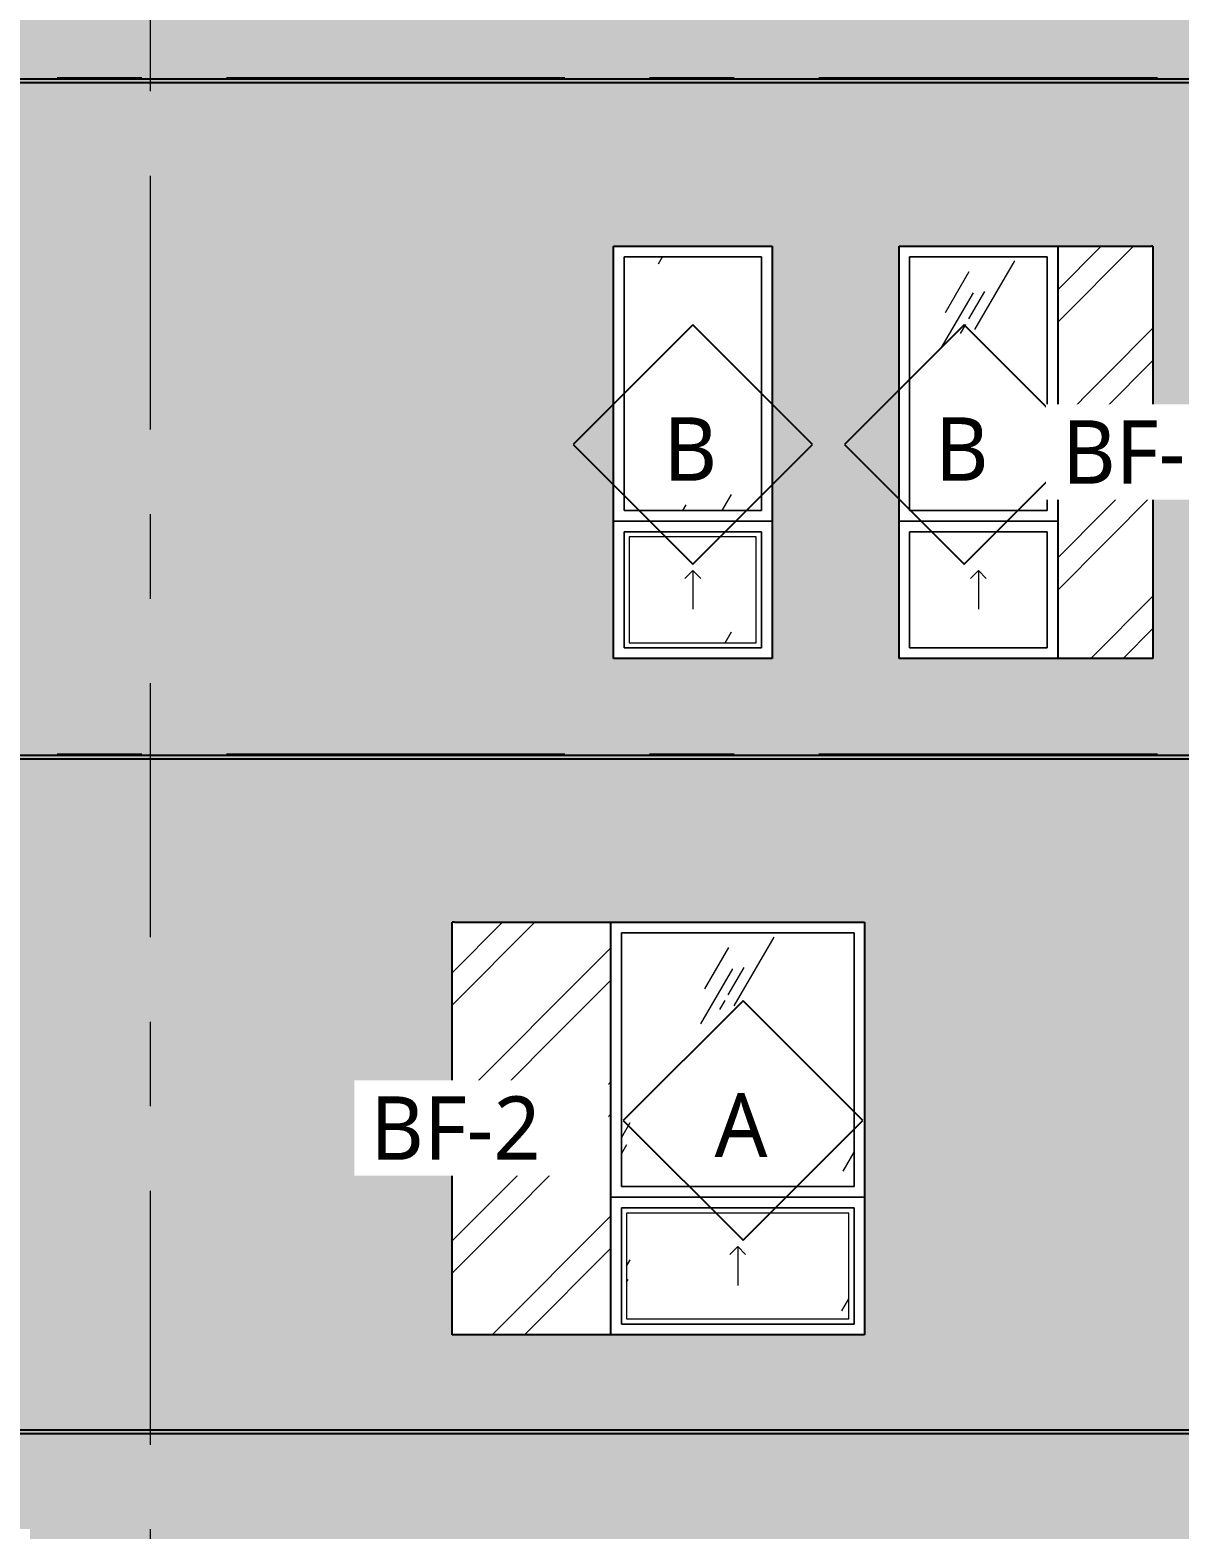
# Model space of a CAD drawing. Header units: inches. Extents: x 6 to 15224, y -733 to 6300.
# Drawn here: x 6087.3 to 6304.6, y 5330.3 to 5613.7 of the extents above; entities that cross this region are included whole.
import ezdxf

# ---------------------------------------------------------------- set-up
doc = ezdxf.new("R2010")
doc.units = ezdxf.units.IN
doc.header["$MEASUREMENT"] = 0
for name, pattern in [('Center 1_2_', [112, 64, -16, 16, -16]), ('Center 3_8_', [96, 48, -16, 16, -16]), ('Hidden 3_16_', [36, 24, -12])]:
    doc.linetypes.add(name, pattern=pattern)
for name, color, linetype, lineweight in [('A-FLOR-LEVL', 51, 'Continuous', 13), ('A-GLAZ', 151, 'Continuous', 25), ('A-GLAZ-IDEN', 152, 'Continuous', 25), ('A-GLAZ-SILL', 1, 'Continuous', 18), ('A-WALL', 113, 'Continuous', 25), ('A-WALL-PATT', 111, 'Continuous', 25), ('G-ANNO-TEXT', 231, 'Continuous', 13), ('S-GRID', 1, 'Continuous', 13)]:
    doc.layers.add(name, color=color, linetype=linetype, lineweight=lineweight)
doc.styles.add('Open Sans_5', font='OpenSans-Regular.ttf', dxfattribs={"height": 12})
pattern_1 = [(0, (7465.8091, 0), (5.12, 1.28), [0.16896, -3.671, 0.16896, -3.671, -20.48]), (0, (7465.8091, 0), (5.12, 1.28), [-7.68, 0.16896, -7.511, 0.16896, -3.671, -8.96]), (0, (7465.8091, 0), (5.12, 1.28), [-19.2, 0.16896, -2.391, 0.16896, -6.231]), (120, (7467.7291, 0.64), (-3.66851252, 3.79405007), [0.16896, -3.671, 0.16896, -3.671, -20.48]), (120, (7467.7291, 0.64), (-3.66851252, 3.79405007), [-7.68, 0.16896, -7.511, 0.16896, -3.671, -8.96]), (120, (7467.7291, 0.64), (-3.66851252, 3.79405007), [-19.2, 0.16896, -2.391, 0.16896, -6.231]), (240, (7468.3691, 3.2), (-1.45148748, -5.07405007), [0.16896, -3.671, 0.16896, -3.671, -20.48]), (240, (7468.3691, 3.2), (-1.45148748, -5.07405007), [-7.68, 0.16896, -7.511, 0.16896, -3.671, -8.96]), (240, (7468.3691, 3.2), (-1.45148748, -5.07405007), [-19.2, 0.16896, -2.391, 0.16896, -6.231])]

# ---------------------------------------------------------------- blocks, each defined once
blk = doc.blocks.new('1-2 WD Adaptive-Recess-TS - 4_-0_x6_-6_ - 2_-6_ Recess L-12470921-NORTH ELEVATION')
at = {"layer": 'A-GLAZ', "lineweight": 13}
h = blk.add_hatch(dxfattribs=at)
h.set_pattern_fill('FP_242', color=256, style=0, pattern_type=2)
h.set_pattern_definition([(45.064, (1527.685, 0), (-12.699375, 12.61497), []), (45.064, (1527.685, 19.2), (-12.699375, 12.61497), [])])
h.paths.add_polyline_path([(275.19, 5367), (279.06, 5367), (279.06, 5445), (249.06, 5445), (249.06, 5367)])
h = blk.add_hatch(dxfattribs=at)
h.set_pattern_fill('FP_244', color=256, style=0, pattern_type=2)
h.set_pattern_definition([(59.808, (310.558, 5432.806), (144.0017, 239.99866), [9, -754.581]), (59.808, (309.824, 5426.193), (144.0017, 239.99866), [12, -751.581]), (59.808, (315.009, 5431.623), (144.0017, 239.99866), [6, -757.581]), (59.808, (313.42, 5428.844), (144.0017, 239.99866), [2, -761.581]), (59.808, (316.115, 5429.598), (144.0017, 239.99866), [15, -748.581]), (59.808, (341.533, 5399.404), (144.0017, 239.99866), [5.063, -758.519]), (59.808, (341.092, 5401.668), (144.0017, 239.99866), [6.75, -756.831]), (59.808, (339.882, 5401.525), (144.0017, 239.99866), [3.375, -760.206]), (59.808, (341.914, 5405.029), (144.0017, 239.99866), [1.125, -762.456]), (59.808, (336.7, 5398.297), (144.0017, 239.99866), [8.437, -755.144])])
h.paths.add_polyline_path([(301.8, 5395), (325.06, 5395), (325.06, 5443), (281.06, 5443), (281.06, 5395)])
at = {"layer": 'A-GLAZ-SILL', "lineweight": 13}
h = blk.add_hatch(dxfattribs=at)
h.set_pattern_fill('FP_243', color=256, style=0, pattern_type=2)
h.set_pattern_definition([(59.808, (310.558, 5406.806), (144.0017, 239.99866), [9, -754.581]), (59.808, (309.824, 5400.193), (144.0017, 239.99866), [12, -751.581]), (59.808, (315.009, 5405.623), (144.0017, 239.99866), [6, -757.581]), (59.808, (313.42, 5402.844), (144.0017, 239.99866), [2, -761.581]), (59.808, (316.115, 5403.598), (144.0017, 239.99866), [15, -748.581]), (59.808, (341.533, 5373.404), (144.0017, 239.99866), [5.062, -758.519]), (59.808, (341.092, 5375.668), (144.0017, 239.99866), [6.75, -756.831]), (59.808, (339.882, 5375.525), (144.0017, 239.99866), [3.375, -760.206]), (59.808, (341.914, 5379.029), (144.0017, 239.99866), [1.125, -762.456]), (59.808, (336.7, 5372.297), (144.0017, 239.99866), [8.438, -755.144])])
h.paths.add_polyline_path([(324.06, 5370), (324.06, 5390), (282.06, 5390), (282.06, 5370), (304.06, 5370)])
at = {"layer": 'A-GLAZ'}
for p, q in [((249.06, 5367), (249.06, 5445)), ((249.53, 5445), (249.06, 5445)), ((279.06, 5367), (279.06, 5445)), ((249.53, 5367), (249.06, 5367))]:
    blk.add_line(p, q, dxfattribs=at)
at = {"layer": 'A-GLAZ', "lineweight": 13}
for p, q in [((249.53, 5445), (327.06, 5445)), ((327.06, 5445), (327.06, 5367)), ((325.06, 5443), (281.06, 5443)), ((281.06, 5443), (281.06, 5395)), ((325.06, 5395), (325.06, 5443)), ((279.06, 5393), (327.06, 5393)), ((327.06, 5393), (279.06, 5393)), ((281.06, 5395), (325.06, 5395)), ((325.06, 5391), (281.06, 5391)), ((281.06, 5391), (281.06, 5369)), ((325.06, 5369), (325.06, 5391)), ((327.06, 5367), (249.53, 5367)), ((281.06, 5369), (325.06, 5369))]:
    blk.add_line(p, q, dxfattribs=at)
at = {"layer": 'A-GLAZ', "linetype": 'Hidden 3_16_', "lineweight": 13}
for q in [(301.56, 5382.17), (304.56, 5382.17), (303.06, 5376.33)]:
    blk.add_line((303.06, 5383.67), q, dxfattribs=at)
at = {"layer": 'A-GLAZ-SILL'}
for p, q in [((281.06, 5443), (325.06, 5443)), ((281.06, 5395), (281.06, 5443)), ((325.06, 5443), (281.06, 5443)), ((281.06, 5443), (281.06, 5395)), ((325.06, 5443), (325.06, 5395)), ((325.06, 5395), (325.06, 5443)), ((325.06, 5395), (281.06, 5395)), ((281.06, 5395), (325.06, 5395)), ((281.06, 5391), (325.06, 5391)), ((281.06, 5369), (281.06, 5391)), ((325.06, 5391), (281.06, 5391)), ((281.06, 5391), (281.06, 5369)), ((324.06, 5390), (282.06, 5390)), ((282.06, 5390), (282.06, 5370)), ((324.06, 5370), (324.06, 5390)), ((325.06, 5391), (325.06, 5369)), ((325.06, 5369), (325.06, 5391)), ((282.06, 5370), (324.06, 5370)), ((325.06, 5369), (281.06, 5369)), ((281.06, 5369), (325.06, 5369))]:
    blk.add_line(p, q, dxfattribs=at)
blk = doc.blocks.new('1-2 WD Adaptive-Recess-TS - 2_-6_x6_-6_ - 1_-6_ Recess R-V113-NORTH ELEVATION')
at = {"layer": 'A-GLAZ', "lineweight": 13}
h = blk.add_hatch(dxfattribs=at)
h.set_pattern_fill('FP_251', color=256, style=0, pattern_type=2)
h.set_pattern_definition([(59.808, (356.058, 5560.681), (144.0017, 239.99866), [9, -754.581]), (59.808, (355.324, 5554.068), (144.0017, 239.99866), [12, -751.581]), (59.808, (360.509, 5559.498), (144.0017, 239.99866), [6, -757.581]), (59.808, (358.92, 5556.719), (144.0017, 239.99866), [2, -761.581]), (59.808, (361.615, 5557.473), (144.0017, 239.99866), [15, -748.581]), (59.808, (387.033, 5527.279), (144.0017, 239.99866), [5.063, -758.519]), (59.808, (386.592, 5529.543), (144.0017, 239.99866), [6.75, -756.831]), (59.808, (385.382, 5529.4), (144.0017, 239.99866), [3.375, -760.206]), (59.808, (387.414, 5532.904), (144.0017, 239.99866), [1.125, -762.456]), (59.808, (382.2, 5526.172), (144.0017, 239.99866), [8.437, -755.144])])
h.paths.add_polyline_path([(335.56, 5522.87), (361.56, 5522.87), (361.56, 5570.87), (335.56, 5570.87), (335.56, 5545.46)])
h = blk.add_hatch(dxfattribs=at)
h.set_pattern_fill('FP_222', color=256, style=0, pattern_type=2)
h.set_pattern_definition([(45.176, (1557.131, 0), (-12.593947, 12.671336), []), (45.176, (1557.131, 19.2), (-12.593947, 12.671336), [])])
h.paths.add_polyline_path([(381.56, 5494.87), (381.56, 5572.87), (363.56, 5572.87), (363.56, 5494.87), (376.29, 5494.87)])
h = blk.add_hatch(dxfattribs=at)
h.set_pattern_fill('FP_250', color=256, style=0, pattern_type=2)
h.set_pattern_definition([(59.808, (356.058, 5534.681), (144.0017, 239.99866), [9, -754.581]), (59.808, (355.324, 5528.068), (144.0017, 239.99866), [12, -751.581]), (59.808, (360.509, 5533.498), (144.0017, 239.99866), [6, -757.581]), (59.808, (358.92, 5530.719), (144.0017, 239.99866), [2, -761.581]), (59.808, (361.615, 5531.473), (144.0017, 239.99866), [15, -748.581]), (59.808, (387.033, 5501.279), (144.0017, 239.99866), [5.062, -758.519]), (59.808, (386.592, 5503.543), (144.0017, 239.99866), [6.75, -756.831]), (59.808, (385.382, 5503.4), (144.0017, 239.99866), [3.375, -760.206]), (59.808, (387.414, 5506.904), (144.0017, 239.99866), [1.125, -762.456]), (59.808, (382.2, 5500.172), (144.0017, 239.99866), [8.438, -755.144])])
h.paths.add_polyline_path([(339.56, 5496.87), (361.56, 5496.87), (361.56, 5518.87), (335.56, 5518.87), (335.56, 5496.87)])
for p, q in [((333.56, 5572.87), (381.28, 5572.87)), ((333.56, 5494.87), (333.56, 5572.87)), ((361.56, 5570.87), (335.56, 5570.87)), ((335.56, 5570.87), (335.56, 5522.87)), ((361.56, 5522.87), (361.56, 5570.87)), ((335.56, 5522.87), (361.56, 5522.87)), ((333.56, 5520.87), (363.56, 5520.87)), ((363.56, 5520.87), (333.56, 5520.87)), ((361.56, 5518.87), (335.56, 5518.87)), ((335.56, 5518.87), (335.56, 5496.87)), ((361.56, 5496.87), (361.56, 5518.87)), ((381.28, 5494.87), (333.56, 5494.87)), ((335.56, 5496.87), (361.56, 5496.87))]:
    blk.add_line(p, q, dxfattribs=at)
at = {"layer": 'A-GLAZ'}
for p, q in [((363.56, 5572.87), (363.56, 5494.87)), ((381.56, 5572.87), (381.28, 5572.87)), ((381.56, 5572.87), (381.56, 5494.87)), ((381.56, 5494.87), (381.28, 5494.87))]:
    blk.add_line(p, q, dxfattribs=at)
at = {"layer": 'A-GLAZ', "linetype": 'Hidden 3_16_', "lineweight": 13}
for q in [(347.06, 5510.04), (350.06, 5510.04), (348.56, 5504.21)]:
    blk.add_line((348.56, 5511.54), q, dxfattribs=at)
at = {"layer": 'A-GLAZ-SILL'}
for p, q in [((335.56, 5570.87), (361.56, 5570.87)), ((335.56, 5522.87), (335.56, 5570.87)), ((361.56, 5570.87), (335.56, 5570.87)), ((335.56, 5570.87), (335.56, 5522.87)), ((361.56, 5570.87), (361.56, 5522.87)), ((361.56, 5522.87), (361.56, 5570.87)), ((361.56, 5522.87), (335.56, 5522.87)), ((335.56, 5522.87), (361.56, 5522.87)), ((335.56, 5518.87), (361.56, 5518.87)), ((335.56, 5496.87), (335.56, 5518.87)), ((361.56, 5518.87), (335.56, 5518.87)), ((335.56, 5518.87), (335.56, 5496.87)), ((361.56, 5518.87), (361.56, 5496.87)), ((361.56, 5496.87), (361.56, 5518.87)), ((361.56, 5496.87), (335.56, 5496.87)), ((335.56, 5496.87), (361.56, 5496.87))]:
    blk.add_line(p, q, dxfattribs=at)
blk = doc.blocks.new('1-2 WD Adaptive - 2_-6_x6_-6_-V85-NORTH ELEVATION')
at = {"layer": 'A-GLAZ', "lineweight": 13}
h = blk.add_hatch(dxfattribs=at)
h.set_pattern_fill('FP_161', color=256, style=0, pattern_type=2)
h.set_pattern_definition([(59.808, (1454.558, 5816.431), (144.0017, 239.99866), [9, -754.581]), (59.808, (1453.824, 5809.818), (144.0017, 239.99866), [12, -751.581]), (59.808, (1459.009, 5815.248), (144.0017, 239.99866), [6, -757.581]), (59.808, (1457.42, 5812.469), (144.0017, 239.99866), [2, -761.581]), (59.808, (1460.115, 5813.223), (144.0017, 239.99866), [15, -748.581]), (59.808, (1485.533, 5783.029), (144.0017, 239.99866), [5.063, -758.519]), (59.808, (1485.092, 5785.293), (144.0017, 239.99866), [6.75, -756.831]), (59.808, (1483.882, 5785.15), (144.0017, 239.99866), [3.375, -760.206]), (59.808, (1485.914, 5788.654), (144.0017, 239.99866), [1.125, -762.456]), (59.808, (1480.7, 5781.922), (144.0017, 239.99866), [8.437, -755.144])])
h.paths.add_polyline_path([(1460.06, 5778.62), (1460.06, 5826.62), (1434.06, 5826.62), (1434.06, 5778.62), (1438.66, 5778.62)])
at = {"layer": 'A-GLAZ-SILL', "lineweight": 13}
h = blk.add_hatch(dxfattribs=at)
h.set_pattern_fill('FP_160', color=256, style=0, pattern_type=2)
h.set_pattern_definition([(59.808, (1454.558, 5790.431), (144.0017, 239.99866), [9, -754.581]), (59.808, (1453.824, 5783.818), (144.0017, 239.99866), [12, -751.581]), (59.808, (1459.009, 5789.248), (144.0017, 239.99866), [6, -757.581]), (59.808, (1457.42, 5786.469), (144.0017, 239.99866), [2, -761.581]), (59.808, (1460.115, 5787.223), (144.0017, 239.99866), [15, -748.581]), (59.808, (1485.533, 5757.029), (144.0017, 239.99866), [5.063, -758.519]), (59.808, (1485.092, 5759.293), (144.0017, 239.99866), [6.75, -756.831]), (59.808, (1483.882, 5759.15), (144.0017, 239.99866), [3.375, -760.206]), (59.808, (1485.914, 5762.654), (144.0017, 239.99866), [1.125, -762.456]), (59.808, (1480.7, 5755.922), (144.0017, 239.99866), [8.438, -755.144])])
h.paths.add_polyline_path([(1455.06, 5753.62), (1459.06, 5753.62), (1459.06, 5773.62), (1435.06, 5773.62), (1435.06, 5753.62)])
at = {"layer": 'A-GLAZ', "lineweight": 13}
for p, q in [((1432.06, 5828.62), (1462.06, 5828.62)), ((1432.06, 5750.62), (1432.06, 5828.62)), ((1460.06, 5826.62), (1434.06, 5826.62)), ((1434.06, 5826.62), (1434.06, 5778.62)), ((1460.06, 5778.62), (1460.06, 5826.62)), ((1462.06, 5828.62), (1462.06, 5750.62)), ((1434.06, 5778.62), (1460.06, 5778.62)), ((1432.06, 5776.62), (1462.06, 5776.62)), ((1462.06, 5776.62), (1432.06, 5776.62)), ((1460.06, 5774.62), (1434.06, 5774.62)), ((1434.06, 5774.62), (1434.06, 5752.62)), ((1460.06, 5752.62), (1460.06, 5774.62)), ((1434.06, 5752.62), (1460.06, 5752.62)), ((1462.06, 5750.62), (1432.06, 5750.62))]:
    blk.add_line(p, q, dxfattribs=at)
at = {"layer": 'A-GLAZ', "linetype": 'Hidden 3_16_', "lineweight": 13}
for q in [(1445.56, 5765.79), (1448.56, 5765.79), (1447.06, 5759.96)]:
    blk.add_line((1447.06, 5767.29), q, dxfattribs=at)
at = {"layer": 'A-GLAZ-SILL'}
for p, q in [((1434.06, 5826.62), (1460.06, 5826.62)), ((1434.06, 5778.62), (1434.06, 5826.62)), ((1460.06, 5826.62), (1434.06, 5826.62)), ((1434.06, 5826.62), (1434.06, 5778.62)), ((1460.06, 5826.62), (1460.06, 5778.62)), ((1460.06, 5778.62), (1460.06, 5826.62)), ((1460.06, 5778.62), (1434.06, 5778.62)), ((1434.06, 5778.62), (1460.06, 5778.62)), ((1434.06, 5774.62), (1460.06, 5774.62)), ((1434.06, 5752.62), (1434.06, 5774.62)), ((1460.06, 5774.62), (1434.06, 5774.62)), ((1434.06, 5774.62), (1434.06, 5752.62)), ((1459.06, 5773.62), (1435.06, 5773.62)), ((1435.06, 5773.62), (1435.06, 5753.62)), ((1459.06, 5753.62), (1459.06, 5773.62)), ((1460.06, 5774.62), (1460.06, 5752.62)), ((1460.06, 5752.62), (1460.06, 5774.62)), ((1460.06, 5752.62), (1434.06, 5752.62)), ((1434.06, 5752.62), (1460.06, 5752.62)), ((1435.06, 5753.62), (1459.06, 5753.62))]:
    blk.add_line(p, q, dxfattribs=at)
blk = doc.blocks.new('TAG Window-AM - Standard-51685-NORTH ELEVATION')
at = {"layer": 'A-GLAZ-IDEN'}
for p, q in [((1541.89, 5558), (1519.26, 5535.38)), ((1564.52, 5535.38), (1541.89, 5558)), ((1519.26, 5535.38), (1541.89, 5512.75)), ((1541.89, 5512.75), (1564.52, 5535.38))]:
    blk.add_line(p, q, dxfattribs=at)

msp = doc.modelspace()

# ---------------------------------------------------------------- hatches: boundary and pattern name
at = {"layer": 'A-WALL-PATT', "lineweight": 13}
h = msp.add_hatch(dxfattribs=at)
h.set_pattern_fill('FP_144', color=256, style=0, pattern_type=2)
h.set_pattern_definition(pattern_1)
h.paths.add_polyline_path([(6517.88103589, 5604.5), (6541.3988696, 5604.5), (6541.3988696, 5731.625), (5883.2113696, 5731.625), (5883.2113696, 5604.5), (6480.63136923, 5604.5)])
h.paths.add_polyline_path([(6521.1488696, 5622.75), (6455.1488696, 5622.75), (6455.1488696, 5700.75), (6521.1488696, 5700.75), (6521.1488696, 5685.41240001)])
h.paths.add_polyline_path([(6368.88236923, 5622.75), (6317.1488696, 5622.75), (6317.1488696, 5700.75), (6395.1488696, 5700.75), (6395.1488696, 5622.75)])
h.paths.add_polyline_path([(6219.88370256, 5622.75), (6197.1488696, 5622.75), (6197.1488696, 5700.75), (6227.1488696, 5700.75), (6227.1488696, 5622.75)])
h.paths.add_polyline_path([(6251.1488696, 5622.75), (6251.1488696, 5700.75), (6299.1488696, 5700.75), (6299.1488696, 5622.75), (6294.38303589, 5622.75)])
h.paths.add_polyline_path([(5963.1488696, 5622.75), (5915.1488696, 5622.75), (5915.1488696, 5700.75), (5963.1488696, 5700.75), (5963.1488696, 5685.41240001)])
h.paths.add_polyline_path([(6437.4613696, 5714), (6412.7113696, 5714), (6412.7113696, 5723.5), (6438.2113696, 5723.5), (6438.2113696, 5714)])
h = msp.add_hatch(dxfattribs=at)
h.set_pattern_fill('FP_144', color=256, style=0, pattern_type=2)
h.set_pattern_definition(pattern_1)
h.paths.add_polyline_path([(6257.13336923, 5603.75), (6541.3988696, 5603.75), (6541.3988696, 5604.5), (5883.2113696, 5604.5), (5883.2113696, 5603.75), (6219.88370256, 5603.75)])
h = msp.add_hatch(dxfattribs=at)
h.set_pattern_fill('FP_144', color=256, style=0, pattern_type=2)
h.set_pattern_definition(pattern_1)
h.paths.add_polyline_path([(6197.6488696, 5476.625), (6541.3988696, 5476.625), (6541.3988696, 5603.75), (5883.2113696, 5603.75), (5883.2113696, 5476.625), (6145.38436923, 5476.625)])
h.paths.add_polyline_path([(6521.36682442, 5494.875), (6455.6488696, 5494.875), (6455.6488696, 5572.875), (6521.6488696, 5572.875), (6521.6488696, 5494.875)])
h.paths.add_polyline_path([(6299.6488696, 5494.875), (6251.6488696, 5494.875), (6251.6488696, 5572.875), (6299.6488696, 5572.875), (6299.6488696, 5514.74099794)])
h.paths.add_polyline_path([(6317.6488696, 5494.875), (6317.6488696, 5572.875), (6395.6488696, 5572.875), (6395.6488696, 5494.875), (6331.63270256, 5494.875)])
h.paths.add_polyline_path([(6227.6488696, 5494.875), (6197.6488696, 5494.875), (6197.6488696, 5572.875), (6227.6488696, 5572.875), (6227.6488696, 5545.46306668)])
h.paths.add_polyline_path([(5981.86682442, 5494.875), (5934.1488696, 5494.875), (5934.1488696, 5572.875), (5982.1488696, 5572.875), (5982.1488696, 5494.875)])
h.paths.add_polyline_path([(6414.2113696, 5586.125), (6412.7113696, 5586.125), (6412.7113696, 5595.625), (6438.2113696, 5595.625), (6438.2113696, 5586.125), (6424.75686923, 5586.125)])
h = msp.add_hatch(dxfattribs=at)
h.set_pattern_fill('FP_144', color=256, style=0, pattern_type=2)
h.set_pattern_definition(pattern_1)
h.paths.add_polyline_path([(6251.6488696, 5475.875), (6541.3988696, 5475.875), (6541.3988696, 5476.625), (5883.2113696, 5476.625), (5883.2113696, 5475.875), (6227.6488696, 5475.875)])
h = msp.add_hatch(dxfattribs=at)
h.set_pattern_fill('FP_144', color=256, style=0, pattern_type=2)
h.set_pattern_definition(pattern_1)
h.paths.add_polyline_path([(5883.2113696, 5330.25), (6541.3988696, 5330.25), (6541.3988696, 5348.25), (5883.2113696, 5348.25), (5883.2113696, 5335.53906668)])
h.paths.add_polyline_path([(6294.38303589, 5349), (6541.3988696, 5349), (6541.3988696, 5475.875), (5883.2113696, 5475.875), (5883.2113696, 5349), (6219.88370256, 5349)])
h.paths.add_polyline_path([(6245.1488696, 5367), (6167.1488696, 5367), (6167.1488696, 5445), (6245.1488696, 5445), (6245.1488696, 5367.46579218)])
h.paths.add_polyline_path([(6317.1488696, 5367), (6317.1488696, 5445), (6413.1488696, 5445), (6413.1488696, 5367), (6331.63270256, 5367)])
h.paths.add_polyline_path([(5981.1488696, 5367), (5933.1488696, 5367), (5933.1488696, 5445), (5981.1488696, 5445)])
h.paths.add_polyline_path([(6480.63136923, 5367), (6455.1488696, 5367), (6455.1488696, 5445), (6485.1488696, 5445), (6485.1488696, 5367)])
h.paths.add_polyline_path([(6517.88103589, 5367), (6497.1488696, 5367), (6497.1488696, 5445), (6527.1488696, 5445), (6527.1488696, 5367)])
h.paths.add_polyline_path([(6412.8988696, 5458.25), (6412.8988696, 5467.75), (6438.3988696, 5467.75), (6438.3988696, 5458.25), (6413.62208388, 5458.25)])
h = msp.add_hatch(dxfattribs=at)
h.set_pattern_fill('FP_144', color=256, style=0, pattern_type=2)
h.set_pattern_definition(pattern_1)
h.paths.add_polyline_path([(6294.38303589, 5348.25), (6541.3988696, 5348.25), (6541.3988696, 5349), (5883.2113696, 5349), (5883.2113696, 5348.25), (6245.1488696, 5348.25)])
h = msp.add_hatch(dxfattribs=at)
h.set_pattern_fill('FP_144', color=256, style=0, pattern_type=2)
h.set_pattern_definition(pattern_1)
h.paths.add_polyline_path([(6087.3363696, 5221.75), (6540.0238696, 5221.75), (6540.0238696, 5330.25), (6087.3363696, 5330.25), (6087.3363696, 5239)])
h.paths.add_polyline_path([(6219.88370256, 5239), (6215.6488696, 5239), (6215.6488696, 5317), (6263.6488696, 5317), (6263.6488696, 5239), (6257.13336923, 5239)])
h.paths.add_polyline_path([(6473.6488696, 5239), (6473.6488696, 5317), (6533.6488696, 5317), (6533.6488696, 5239), (6480.63136923, 5239)])
h.paths.add_polyline_path([(6197.6488696, 5239), (6137.6488696, 5239), (6137.6488696, 5317), (6197.6488696, 5317), (6197.6488696, 5259.57142857)])
h.paths.add_polyline_path([(6419.6488696, 5239), (6371.6488696, 5239), (6371.6488696, 5317), (6419.6488696, 5317), (6419.6488696, 5265.56440001)])

# ---------------------------------------------------------------- linework, layer by layer
at = {"layer": 'A-FLOR-LEVL', "linetype": 'Center 1_2_'}
for p, q in [((5788.49234292, 5604.75), (8064.94482678, 5604.75)), ((5788.49234292, 5476.875), (8064.94482678, 5476.875)), ((5788.49234292, 5349), (8064.94482678, 5349))]:
    msp.add_line(p, q, dxfattribs=at)
at = {"layer": 'A-WALL'}
for p, q in [((5883.2113696, 5604.5), (6541.3988696, 5604.5)), ((7788.4613696, 5603.75), (5883.2113696, 5603.75)), ((6197.6488696, 5494.875), (6197.6488696, 5572.875)), ((6197.6488696, 5572.875), (6227.6488696, 5572.875)), ((6227.6488696, 5572.875), (6227.6488696, 5494.875)), ((6251.6488696, 5572.875), (6299.36682442, 5572.875)), ((6251.6488696, 5494.875), (6251.6488696, 5572.875)), ((6227.6488696, 5494.875), (6197.6488696, 5494.875)), ((6299.36682442, 5494.875), (6251.6488696, 5494.875)), ((5883.2113696, 5476.625), (6541.3988696, 5476.625)), ((7788.4613696, 5475.875), (5883.2113696, 5475.875)), ((6167.61894489, 5445), (6245.1488696, 5445)), ((6245.1488696, 5445), (6245.1488696, 5367)), ((6245.1488696, 5367), (6167.61894489, 5367)), ((5883.2113696, 5349), (6622.1488696, 5349)), ((6586.8363696, 5348.25), (5883.2113696, 5348.25))]:
    msp.add_line(p, q, dxfattribs=at)
at = {"layer": 'S-GRID', "linetype": 'Center 3_8_'}
msp.add_line((6110.1488696, 5058.19108611), (6110.1488696, 6219.06052942), dxfattribs=at)

# ---------------------------------------------------------------- block references
at = {"layer": 'A-GLAZ'}
for name, p in [('1-2 WD Adaptive - 2_-6_x6_-6_-V85-NORTH ELEVATION', (4765.58809281, -255.75)), ('1-2 WD Adaptive-Recess-TS - 2_-6_x6_-6_ - 1_-6_ Recess R-V113-NORTH ELEVATION', (5918.08809281, 0)), ('1-2 WD Adaptive-Recess-TS - 4_-0_x6_-6_ - 2_-6_ Recess L-12470921-NORTH ELEVATION', (5918.08809281, 0))]:
    msp.add_blockref(name, p, dxfattribs=at)
at = {"layer": 'A-GLAZ-IDEN'}
for p in [(4670.75961283, 0), (4722.07973525, 0), (4680.25961283, -127.875)]:
    msp.add_blockref('TAG Window-AM - Standard-51685-NORTH ELEVATION', p, dxfattribs=at)

# ---------------------------------------------------------------- texts
at = {"layer": 'A-GLAZ-IDEN', "lineweight": 13, "char_height": 12, "attachment_point": 1, "style": 'Open Sans_5'}
for s, insert, width in [('B', (6207.10663293, 5540.50631631), 13.332), ('B', (6258.42675535, 5540.50631631), 13.332), ('A', (6216.78301088, 5412.63131631), 12.928)]:
    msp.add_mtext(s, dxfattribs=dict(at, insert=insert, width=width))

# ---------------------------------------------------------------- next in the draw order: texts
at = {"layer": 'G-ANNO-TEXT', "color": 7, "char_height": 12, "width": 42.016, "attachment_point": 1, "style": 'Open Sans_5', "bg_fill": 3, "box_fill_scale": 1.25, "bg_fill_color": 256, "bg_fill_true_color": 13158600, "bg_fill_transparency": 0}
for s, insert in [('BF-1', (6282.4623626, 5539.95255534)), ('BF-2', (6151.65402952, 5412.07755534))]:
    msp.add_mtext(s, dxfattribs=dict(at, insert=insert))

doc.saveas('drawing.dxf')
